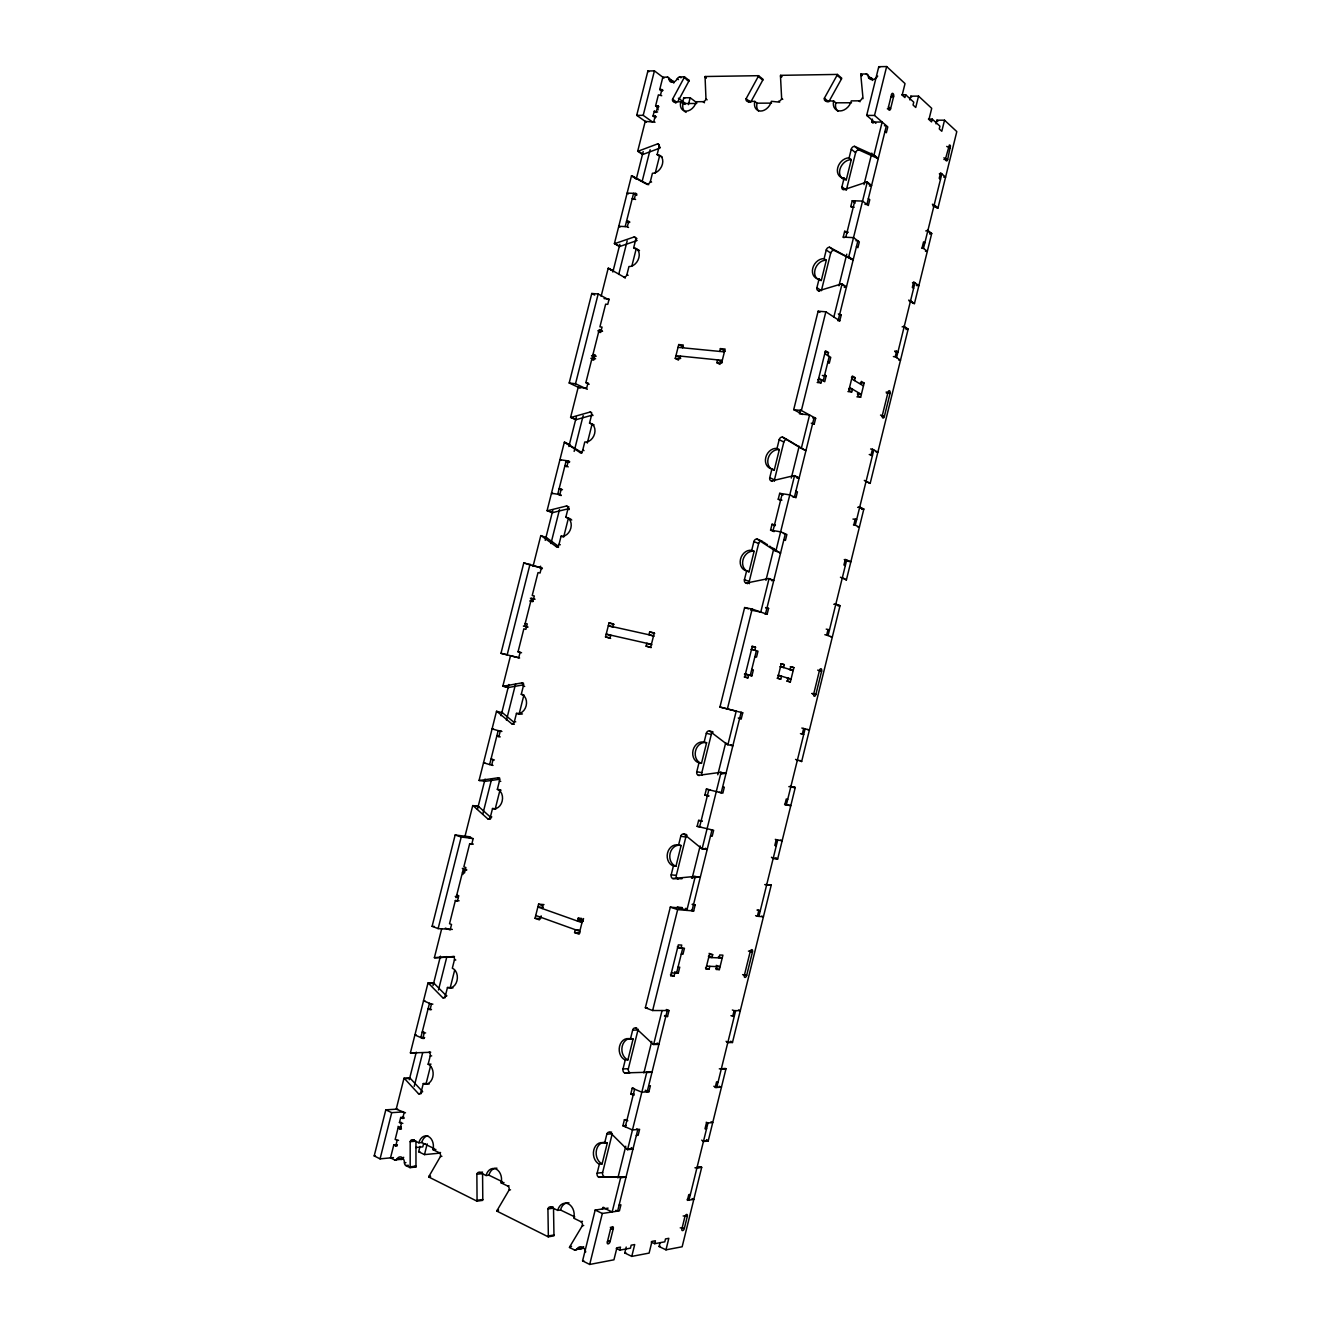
<?xml version="1.0" encoding="UTF-8"?>
<svg xmlns="http://www.w3.org/2000/svg" width="1331" height="1331" viewBox="0 0 1331 1331"><rect width="100%" height="100%" fill="white"/><g stroke="black" fill="none" stroke-linecap="round" stroke-linejoin="round"><path stroke-width="1.5" d="M410.181 1141.682L415.954 1141.183L415.971 1166.206A2.945 2.113 89.3 0 1 415.854 1167.037L410.048 1167.653A2.945 2.113 89.4 0 0 410.164 1166.805L410.181 1141.682A2.945 2.113 90 0 1 412.86 1139.885L414.324 1139.769M602.194 1209.33L603.692 1207.284M636.351 1135.476L638.131 1135.31L639.612 1129.304L632.475 1129.952L622.908 1125.776L624.405 1119.754L626.086 1119.621M634.138 1095.13L630.744 1094.182L632.225 1088.176L633.573 1088.092M710.504 835.984L712.185 836.234L713.649 830.278L697.145 826.335L698.625 820.395L702.086 820.944M708.907 796.071L704.898 795.089L706.362 789.15L710.122 789.832M774.11 531.651L770.566 530.137L772.03 524.248L775.424 525.046M779.417 499.757L778.236 499.225L779.7 493.335L789.782 494.882L795.988 497.761L797.435 491.888L795.905 491.156M800.397 409.865L799.415 413.775L809.581 415.006L801.345 448.248A3.078 2.512 -62.4 0 1 800.646 448.031L782.412 437.084A3.045 2.479 -62.9 0 0 779.184 439.679L777.005 448.447A10.665 8.652 -63.8 0 0 765.774 457.465A10.665 8.652 -63.8 0 0 771.93 468.895L774.276 470.026L779.334 449.612L777.005 448.447M844.037 237.733L843.222 237.134L844.653 231.295L848.329 232.226M851.624 207.17L850.792 206.538L852.239 200.731L862.571 201.081L868.328 205.54L869.775 199.733L868.344 198.618M873.086 123.167L871.755 122.019L872.471 119.108M608.084 1208.115L595.173 1210.062L582.579 1260.873L589.7 1264.45L602.327 1213.473L619.431 1210.844L620.928 1204.805L619.115 1205.087M682.404 908.175L670.308 907.143L645.352 1007.75L652.639 1010.528L677.662 909.605L693.684 910.953L695.165 904.98L692.869 904.231M727.408 708.874L752.148 609.066L744.628 607.552L719.938 707.044L742.731 712.817L741.267 718.74L738.256 717.991M812.775 423.99L814.206 424.156L815.653 418.3L801.378 410.53L825.852 311.803L818.132 311.204L793.709 409.632L802.726 414.507M884.949 131.536L886.363 132.751L887.794 126.944L874.517 115.431L886.646 66.55L878.776 66.7L866.681 115.414L875.881 123.35M625.287 1126.825L634.621 1089.174M699.59 827.067L708.824 789.832M773.078 530.57L782.212 493.734M845.784 237.251L854.818 200.815M617.883 1177.935L625.753 1146.224M643.888 1072.986L651.724 1041.408M692.153 878.194L700.156 845.9M717.775 774.775L725.744 742.615M765.941 580.366L773.86 548.422M791.296 478.079L799.166 446.268M838.946 285.782L846.766 254.171M864.002 184.593L871.805 153.115M599.383 1164.192L602.111 1163.876L607.319 1142.93L604.59 1143.213A11.147 8.602 86.3 0 0 593.792 1150.001A11.147 8.602 86.3 0 0 599.383 1164.192L597.153 1173.193A3.194 2.462 85.7 0 0 598.75 1177.286L625.337 1176.887A3.211 2.496 85 0 1 626.052 1177.07L620.629 1177.769L612.16 1211.959L602.66 1207.45M604.59 1143.213L606.82 1134.228A3.178 2.462 86.7 0 1 609.914 1132.265L626.934 1149.235A3.211 2.512 85.9 0 0 627.583 1149.668L646.7 1072.52L652.007 1072.27A3.161 2.512 87.8 0 0 651.275 1072.104L624.638 1072.919A3.144 2.479 88.6 0 1 623.024 1068.943L625.237 1059.975A10.981 8.685 89.2 0 1 619.581 1046.199A10.981 8.685 89.2 0 1 630.428 1039.078L633.09 1039.012L627.916 1059.875L625.237 1059.975M657.165 1042.988L658.246 1043.986A3.144 2.529 88.9 0 0 658.912 1044.386L653.637 1044.519L662.056 1010.545M705.397 848.213L706.511 849.111A3.078 2.562 -82.9 0 0 707.177 849.444L702.119 848.762L721.036 772.446L725.994 773.461A3.061 2.562 -79.3 0 0 725.262 773.394L720.287 772.379L698.476 775.341A3.045 2.512 -79.2 0 1 696.779 771.714L698.975 762.846A10.665 8.801 -78.2 0 1 693.068 750.251A10.665 8.801 -78.2 0 1 704.116 742.166L706.312 733.314A3.045 2.512 -77.2 0 1 709.49 730.985L710.421 731.201M771.647 580.699L773.045 580.416A3.045 2.546 -68.8 0 1 773.793 580.432L769.052 578.619L760.766 612.077L750.767 610.047M797.036 478.228L798.434 477.896A3.061 2.512 -63.8 0 1 799.182 477.879L794.557 475.649L775.857 551.117A3.061 2.546 -67.2 0 1 775.174 550.868L757.106 539.055A3.045 2.496 -67.4 0 0 753.895 541.551L751.716 550.352A10.631 8.735 -68.4 0 0 740.552 559.037A10.631 8.735 -68.4 0 0 746.624 570.883L744.428 579.684A3.045 2.512 -69.3 0 0 746.175 583.094L747.673 583.66M833.855 316.994L842.057 283.902A3.111 2.462 -56.8 0 0 841.292 283.969L818.698 290.79A3.095 2.429 -57.5 0 1 816.901 287.712L819.064 278.994A10.814 8.452 -57.1 0 1 812.742 268.296A10.814 8.452 -57.1 0 1 824.105 258.68L826.252 249.978A3.095 2.412 -56.5 0 1 829.512 247.217L852.472 259.678A3.111 2.446 -55.7 0 0 853.171 259.844L848.795 256.7A3.128 2.446 -55.8 0 1 848.08 256.534M848.795 256.7L867.28 182.031A3.144 2.429 -54.1 0 0 866.514 182.131L843.771 189.751A3.111 2.379 -54.9 0 1 841.941 186.773L844.087 178.104A10.931 8.319 -54.5 0 1 837.715 167.789A10.931 8.319 -54.5 0 1 849.111 157.857L851.274 149.188A3.128 2.379 -54 0 1 854.552 146.327L873.286 154.812A3.161 2.412 -53.4 0 0 874.001 154.945L878.277 158.489A3.144 2.412 -53.3 0 1 877.562 158.356L858.861 149.887L854.552 146.327M874.001 154.945L882.154 122.053L871.755 122.019M610.513 1229.195L607.302 1242.189A1.863 0.932 -66.6 0 0 607.319 1243.354L607.535 1243.686A2.828 1.431 -66.6 0 0 609.165 1243.287L609.432 1242.988A1.863 0.932 -66.6 0 0 610.047 1241.707L613.258 1228.746A2.429 1.231 -66.7 0 0 612.443 1226.7A2.429 1.231 -66.7 0 0 610.513 1229.195L613.258 1228.746L610.297 1227.315M888.476 106.929L891.554 94.468A1.813 0.898 -87.6 0 1 892.086 93.519L892.419 93.37A2.762 1.364 -87.6 0 1 893.617 94.584L893.7 94.967A1.813 0.898 -87.6 0 1 893.667 96.364L890.572 108.809A2.379 1.181 -87.4 0 1 888.992 110.04A2.379 1.181 -87.4 0 1 888.476 106.929L890.572 108.809L887.328 108.809M677.379 946.79L681.023 948.071L681.755 945.077L678.311 944.894L670.624 975.939L674.085 976.039L674.834 973.044M744.212 676.997L747.939 677.862L748.671 674.9M747.939 677.862L744.695 676.93L752.298 646.217L755.526 647.232L754.793 650.194L751.05 649.378M817.167 382.496L820.977 382.895L821.709 379.967L817.9 379.568M827.766 355.527L828.481 352.599L825.486 350.768L817.966 381.148L820.977 382.895M667.28 1010.545L647.149 1091.853L645.352 1091.104M676.564 973.094L682.736 948.171M691.987 910.803L711.985 830.028L710.754 829.662M741.117 712.401L721.202 792.827L719.356 792.311M756.391 650.693L750.285 675.366L744.695 674.085M765.541 613.741L785.323 533.847L783.443 533.515M814.139 417.485L794.441 497.045L792.544 496.746M823.207 380.832L829.263 356.442M838.314 319.873L857.879 240.844L855.949 240.745M632.225 1088.176L641.825 1092.185L648.912 1091.736L650.41 1085.73L648.646 1085.846M664.435 1016.019L667.53 1016.535L669.027 1010.545L666.299 1009.514M671.373 972.928L678.278 973.161L679.758 967.171L678.045 967.121M744.445 674.118L751.899 675.832L753.363 669.926L751.749 669.443M764.793 613.824L767.122 614.29L768.586 608.4L765.591 607.552M824.671 374.976L826.168 375.858L824.721 381.714L818.698 378.204M837.865 320.688L839.778 320.838L841.225 314.998L838.314 313.916M616.236 1248.395L619.764 1250.125L620.512 1247.13L616.918 1247.796L613.94 1259.808L589.7 1264.45M901.736 94.767L905.629 94.734L904.914 97.596L902.168 95.1L905.03 83.587L886.646 66.55M651.192 1242.006L654.686 1243.686L655.401 1240.775L651.99 1241.39L649.112 1253.087L631.776 1256.397L624.755 1252.953L626.219 1247.047M909.888 99.958L910.837 96.181L918.54 96.115L931.717 108.327L928.938 119.54L931.55 121.903L932.232 119.108L928.422 119.108M631.776 1256.397L634.704 1244.552L631.177 1245.184L630.445 1248.162L619.764 1250.125M918.54 96.115L915.745 107.478L913.049 105.033L913.765 102.188L905.629 94.734M708.375 956.307L711.969 957.571L712.684 954.66L709.423 954.493L705.813 969.118L709.09 969.234L709.806 966.323M777.088 678.244L780.765 679.093L781.48 676.198L777.803 675.366M780.765 679.093L777.703 678.178L781.28 663.72L784.325 664.668L783.626 667.546L779.933 666.731M847.93 391.58L851.69 391.98L852.406 389.134L848.646 388.719M854.519 380.566L855.217 377.705L852.372 375.991L848.845 390.316L851.69 391.98M716.843 966.589L716.128 969.484L719.356 969.6L722.916 955.142L719.705 954.993L718.99 957.887M788.068 678.161L787.353 681.039L790.364 681.921L793.892 667.63L790.897 666.698L790.181 669.56M858.528 392.761L857.83 395.59L860.641 397.254L864.135 383.095L861.34 381.398L860.641 384.243M697.161 1167.137L701.021 1167.171A3.028 2.412 83.3 0 1 701.703 1167.337L682.154 1246.764L665.982 1249.842L659.061 1246.515L660.01 1242.688M936.026 123.866L936.941 120.189L944.528 120.206L956.806 131.586L937.972 208.035A2.961 2.329 -51.8 0 1 937.29 207.902L932.748 205.789M665.982 1249.842L668.827 1238.312L665.5 1238.928L664.785 1241.823L654.686 1243.686M944.528 120.206L941.799 131.27L939.253 128.941L939.936 126.179L932.232 119.108M730.952 1015.653L732.716 1016.318L734.113 1010.645L740.302 1010.645L738.539 1009.996M755.592 915.678L757.372 916.26L758.77 910.62L760.284 910.753L758.054 910.021M801.828 728.04L803.641 728.49L802.26 734.096L803.708 734.462L800.447 733.647M830.494 636.684L832.308 637.05L826.651 635.087L828.032 629.48L829.446 629.996L826.218 629.114M870.59 455.269L872.437 455.501L871.09 454.769L872.454 449.213L870.607 448.98M898.658 360.002L900.505 360.169L895.231 356.758L896.595 351.218L894.731 351.051M735.66 1010.645L716.744 1087.46L713.815 1086.279M758.886 916.393L777.703 840.061L775.308 839.362M805.089 728.856L786.355 804.889L784.575 804.39M828.082 635.569L846.699 560.018L844.253 559.586M873.802 449.961L855.267 525.213L853.437 524.913M896.562 357.623L914.979 282.821L912.5 282.671M687.312 1216.351L684.3 1228.58A1.747 0.832 -67.9 0 1 683.751 1229.777L683.385 1230.177A2.662 1.281 -67.9 0 1 681.988 1230.326L681.921 1230.227A1.747 0.832 -67.9 0 1 681.871 1229.012L684.883 1216.767A2.279 1.098 -68.1 0 1 686.63 1214.421A2.279 1.098 -68.1 0 1 687.312 1216.351L683.152 1215.952M701.736 1140.118L702.785 1141.116A3.011 2.429 84.3 0 0 703.417 1141.532L708.192 1141.016L725.994 1068.726A2.978 2.429 86.2 0 0 725.295 1068.593L719.306 1068.843M726.094 1041.291L727.142 1042.24A2.978 2.446 87.5 0 0 727.791 1042.622L732.466 1042.506L771.231 885.065A2.912 2.462 -85.7 0 0 770.516 884.982L766.589 885.331M771.448 857.231L772.529 858.079A2.912 2.479 -83.9 0 0 773.178 858.412L777.653 859.011L795.273 787.47L790.88 786.571A2.895 2.479 -79.9 0 0 790.165 786.505L788.834 786.671M795.555 759.402L801.661 761.498L840.044 605.672L835.835 604.074A2.878 2.462 -68.3 0 0 835.119 604.058L833.772 604.307M843.521 578.22L845.734 579.634A2.878 2.462 -66.4 0 0 846.4 579.883L863.836 509.058L859.726 507.078A2.895 2.446 -62.9 0 0 859.011 507.094L857.646 507.394M864.301 480.391L865.416 481.057A2.895 2.429 -61.3 0 0 866.098 481.29L869.492 483.153A2.895 2.429 -61.2 0 0 870.175 483.369L908.158 329.106L904.248 326.428A2.928 2.379 -55.4 0 0 903.499 326.494L902.135 326.877M909.256 301.122L913.765 303.418A2.928 2.363 -54.3 0 0 914.447 303.584L931.717 233.474L927.89 230.429A2.961 2.346 -52.6 0 0 927.158 230.513L925.777 230.945M583.544 918.556L582.828 921.435L577.471 921.069L578.186 918.19L582.679 919.771L579.085 934.196L574.593 932.582L575.325 929.703L578.885 929.92M651.158 647.615L646.101 646.151L646.816 643.306L651.874 644.786M646.101 646.151L650.709 647.199L654.27 632.924L649.661 631.909L648.946 634.754L653.987 636.268M720.038 364.428L716.877 362.697L717.575 359.886L722.317 362.481M719.688 351.417L720.387 348.606L725.112 349.055L721.585 363.18L716.877 362.697M630.428 1039.078L632.658 1030.127A3.128 2.496 89.8 0 1 635.769 1028.064L636.767 1028.064M682.021 878.743L672.854 878.576A3.078 2.512 -84.1 0 1 671.19 874.833L673.403 865.932A10.731 8.785 -83.2 0 1 667.563 852.921A10.731 8.785 -83.2 0 1 678.544 845.185L680.757 836.284A3.061 2.512 -82.3 0 1 683.918 834.055L686.13 834.371M772.396 481.373L771.514 480.973A3.045 2.479 -64.5 0 1 769.751 477.679L771.93 468.895M673.403 865.932L675.965 866.231L681.106 845.518L678.544 845.185M698.975 762.846L701.487 763.362L706.611 742.731L704.116 742.166M746.624 570.883L749.02 571.798L754.111 551.3L751.716 550.352M819.064 278.994L821.294 280.508L826.318 260.227L824.105 258.68M844.087 178.104L846.283 179.818L851.291 159.62L849.111 157.857M604.224 1176.587A3.178 2.446 85.6 0 1 602.627 1172.528L612.243 1133.713L606.82 1134.228M624.638 1072.919L629.996 1072.653A3.128 2.479 88.5 0 1 628.365 1068.71L637.965 1030.044A3.111 2.479 89.7 0 1 638.264 1029.262M677.995 879.142A3.061 2.512 -84.2 0 1 676.331 875.399L685.848 837.016A3.045 2.512 -82.4 0 1 687.079 835.136M702.136 775.241A3.045 2.512 -79.2 0 1 701.803 772.712L711.286 734.462A3.028 2.512 -77.2 0 1 712.75 732.416M749.453 583.677A3.028 2.496 -69.3 0 1 749.237 581.481L758.653 543.497A3.028 2.496 -67.4 0 1 760.899 541.052M774.392 481.256A3.028 2.479 -64.5 0 1 774.442 479.875L783.826 442.042A3.045 2.462 -62.8 0 1 787.037 439.463L782.412 437.084M852.472 259.678L833.938 250.361A3.078 2.412 -56.4 0 0 830.694 253.106L821.377 290.69L816.901 287.712M846.316 190.167L855.6 152.732A3.111 2.363 -53.9 0 1 858.861 149.887M439.463 1153.178L424.489 1154.609L418.666 1151.748L420.014 1146.374M682.437 102.953L683.735 97.779L690.157 97.729L696.679 102.637M684.916 104.4L685.199 103.269L678.377 98.195M424.489 1154.609L427.184 1143.845M688.426 104.65L690.157 97.729M540.07 917.042L539.371 919.871L535.029 918.307L538.573 904.165L543.996 904.598M610.63 638.398L605.505 636.933L609.016 622.925L613.458 623.906L612.759 626.718M678.477 360.119L675.266 358.422L678.727 344.563L683.285 345.012L682.587 347.774M542.199 908.541L542.915 905.712L538.573 904.165M610.646 635.137L609.947 637.932L605.505 636.933M680.507 356.109L679.808 358.888L675.266 358.422M541.168 915.861L540.469 918.689L535.029 918.307M393.444 1157.587L380.067 1158.868L374.194 1155.924L385.807 1109.838L397.653 1109.089M452.34 929.421L438.132 928.605L432.109 926.309L455.152 835.003L470.509 836.883M519.622 657.996L500.988 653.305L523.798 562.897L542.249 568.137M580.017 388.086L569.186 382.995L591.779 293.486L598.168 293.985L608.766 299.808M646.417 122.202L636.717 115.348L647.898 70.992L654.419 70.876L664.003 78.08M380.067 1158.868L391.713 1112.666L403.043 1111.917M438.132 928.605L461.225 837.033L473.054 838.48M530.037 564.161L507.178 654.819L500.988 653.305M587.304 389.301L575.524 383.744L598.168 293.985M652.489 121.936L643.206 115.348L654.419 70.876M422.476 1091.503L410.281 1078.36A2.878 2.08 -88.4 0 0 409.748 1077.994L403.992 1078.243L396.205 1109.172L405.506 1112.816M430.113 1052.305L410.996 1052.954A2.878 2.08 -87.6 0 1 410.414 1052.821L428 982.993L433.656 983.11A2.845 2.096 -86 0 1 434.189 983.459L446.534 995.937M454.47 956.473L434.987 957.771A2.845 2.096 -85.1 0 1 434.388 957.655L441.676 928.788M491.339 817.916L478.744 806.669A2.795 2.113 -80.6 0 0 478.195 806.37L472.738 805.588L465.018 836.201L473.087 838.913L471.723 844.37L469.693 843.688L463.854 866.847L465.867 867.546L464.502 873.003L462.489 872.304M499.974 779.201L485.116 781.347L479.077 780.399L496.513 711.286L502.419 712.701L514.248 722.55M523.749 684.766L508.775 687.462A2.778 2.113 -76.4 0 1 508.159 687.428L502.835 686.197L510.505 655.734L518.741 657.747L520.105 652.323L518.042 651.824L523.832 628.848L525.895 629.33L527.259 623.906L525.196 623.44M558.587 546.375L546.525 537.641L540.802 535.611L533.149 565.941L541.434 567.622L540.087 573.012L538.007 572.596L532.217 595.523L534.297 595.972L532.932 601.379L530.869 600.93M569.219 508.542L552.847 512.568A2.762 2.096 -70.2 0 1 552.232 512.585L547.074 510.688L564.344 442.241A2.778 2.08 -68.1 0 1 564.91 442.424L582.163 452.723M592.761 414.989L576.273 419.614A2.778 2.08 -67.1 0 1 575.641 419.631L570.6 417.385L578.203 387.238L586.638 388.236L587.986 382.879L585.873 382.629L591.613 359.869L593.726 360.102L595.073 354.745L592.961 354.512M601.13 296.314L608.184 268.28A2.795 2.046 -63 0 1 608.766 268.429L625.104 277.746M636.634 240.711L619.913 246.418A2.795 2.046 -62.1 0 1 619.281 246.501L614.406 243.606L631.493 175.825A2.828 2.03 -60.7 0 1 632.075 175.958L648.746 184.726M659.943 148.074L643.106 154.363A2.812 2.013 -59.9 0 1 642.474 154.463L637.699 151.218L645.236 121.354L655.052 122.219M409.299 1079.724L416.254 1052.156M433.024 985.606L440.445 956.19M477.446 809.331L485.066 779.084M501.038 715.712L508.908 684.5M545.228 540.353L552.781 510.405M568.869 446.517L576.373 416.753M612.842 272.023L619.83 244.338M636.268 179.119L643.189 151.601M397.403 1144.693L393.76 1145.009L390.515 1157.87L394.658 1159.95L400.481 1159.368A2.912 2.08 89.8 0 0 402.794 1158.469A5.856 4.193 89.6 0 1 403.709 1157.288M401.346 1126.858A2.196 1.331 -63.8 0 0 400.947 1127.806L398.036 1128.039L395.157 1139.502L398.568 1140.351M402.844 1123.364L399.433 1122.532L400.698 1117.474L403.959 1117.258M429.48 1003.291L420.829 1037.564L424.622 1037.498M459.079 900.788L455.368 900.505L449.529 923.714L451.542 924.463L450.161 929.936L445.353 928.106M456.067 897.76L463.171 869.576L466.848 869.942L462.323 868.361M489.625 764.56L498.177 730.619L501.754 731.335M625.187 226.603L633.573 193.328L636.767 195.391M655.401 117.76L653.039 116.063L654.27 111.205L657.614 112.054M658.146 109.841A2.163 1.281 89.8 0 1 657.963 107.611L655.601 105.898L658.379 94.867L661.723 95.716M662.073 91.307L659.727 89.56L662.838 77.198L667.43 77.131L672.105 80.642A2.845 2.013 -58.2 0 1 673.702 82.389A5.723 4.043 -58 0 0 673.785 83.088M462.889 874.517L463.804 870.907M540.586 566.174L540.087 568.187L542.399 568.653M393.76 1145.009L395.723 1145.974L397.12 1140.467M398.036 1128.039L400.015 1128.987L401.396 1123.48M400.698 1117.474L402.661 1118.423L404.058 1112.916M416.337 1034.952L414.906 1034.986L422.825 1038.43L424.206 1032.939L425.637 1032.923M430.579 1008.782L428.1 1008.782L430.079 1009.613L431.46 1004.123L432.874 1004.14M484.883 762.979L483.536 762.746L491.671 765.175L493.036 759.735L494.4 759.968M501.571 731.468L500.223 731.201L498.859 736.625L496.812 736.06L500.206 736.892M561.116 495.099L559.835 494.6L561.2 489.226L559.103 488.876L561.016 489.608M568.237 466.865L566.956 466.349L568.304 460.975L559.935 459.694L561.216 460.21M628.548 227.451L627.334 226.703L628.681 221.362L626.535 221.279L628.947 222.759M635.586 199.5L634.388 198.718L635.719 193.394L627.134 193.111L628.348 193.877M653.87 121.387L655.201 116.08L653.039 116.063M656.433 111.205L657.764 105.898L655.601 105.898M660.559 94.834L661.89 89.543L659.727 89.56M400.598 1129.187L400.947 1127.806L398.002 1126.392M657.963 107.611L658.296 106.28M414.207 1086.379L422.659 1052.804M438.481 989.998L446.9 956.573M482.837 813.923L491.705 778.735M506.429 720.271L515.546 684.084M550.951 543.53L559.502 509.573M574.143 451.409L583.161 415.588M618.715 274.436L627.2 240.811M642.191 181.266L650.127 149.721M403.992 1078.243A2.878 2.08 -88.3 0 1 404.524 1078.609L418.5 1093.716A2.912 2.113 -88.8 0 0 421.195 1091.869L423.275 1083.584A10.182 7.404 -88.4 0 0 432.741 1077.095A10.182 7.404 -88.4 0 0 428.149 1064.234L430.229 1055.949A2.895 2.113 -87.9 0 0 428.931 1052.305L430.712 1052.255M428 982.993A2.845 2.096 -85.9 0 1 428.549 983.343L442.674 997.684A2.878 2.13 -86.4 0 0 445.386 995.754L447.466 987.502A10.066 7.454 -85.9 0 0 456.982 980.714A10.066 7.454 -85.9 0 0 452.324 968.219L454.403 959.967A2.862 2.13 -85.4 0 0 453.072 956.423M472.738 805.588A2.812 2.113 -80.6 0 1 473.287 805.871L487.712 818.798A2.828 2.146 -80.9 0 0 490.457 816.735L492.52 808.516A9.899 7.504 -80.3 0 0 502.153 801.195A9.899 7.504 -80.3 0 0 497.345 789.366L499.408 781.164A2.828 2.146 -79.7 0 0 498.044 777.803L479.692 780.465A2.795 2.113 -79.6 0 1 479.077 780.399M496.513 711.286A2.795 2.113 -77.4 0 1 497.062 711.553L511.653 723.731A2.812 2.146 -77.6 0 0 514.398 721.568L516.461 713.383A9.849 7.52 -77 0 0 526.161 705.779A9.849 7.52 -77 0 0 521.27 694.3L523.333 686.13A2.812 2.146 -76.3 0 0 521.935 682.87L503.451 686.23A2.778 2.113 -76.3 0 1 502.835 686.197M540.802 535.611A2.778 2.096 -71.3 0 1 541.368 535.827L556.242 546.625A2.795 2.13 -71.2 0 0 559.02 544.312L561.066 536.193A9.799 7.47 -70.6 0 0 570.866 528.058A9.799 7.47 -70.6 0 0 565.841 517.227L567.888 509.108A2.795 2.13 -70 0 0 566.457 506.03L547.707 510.671A2.778 2.096 -70.2 0 1 547.074 510.688M564.91 442.424L579.933 452.49A2.795 2.113 -68 0 0 582.745 450.111L584.775 442.008A9.816 7.42 -67.4 0 0 594.624 433.607A9.816 7.42 -67.4 0 0 589.533 423.108L591.58 415.022A2.812 2.113 -66.8 0 0 590.132 412.044L571.232 417.368A2.778 2.08 -67.2 0 1 570.6 417.385M625.304 277.846L624.089 277.147A2.828 2.08 -62.7 0 0 626.918 274.602L628.947 266.549A9.916 7.287 -62.1 0 0 638.897 257.632A9.916 7.287 -62.1 0 0 633.672 247.782L635.702 239.746A2.828 2.08 -61.7 0 0 634.205 236.951L615.055 243.523A2.812 2.046 -62.2 0 1 614.406 243.606M647.548 183.928A2.845 2.063 -60.3 0 0 650.41 181.332L652.423 173.296A9.982 7.187 -59.9 0 0 662.439 164.112A9.982 7.187 -59.9 0 0 657.131 154.596L659.144 146.576A2.845 2.046 -59.5 0 0 657.63 143.881L638.348 151.118A2.828 2.013 -60 0 1 637.699 151.218M423.275 1083.584L426.153 1083.434L430.512 1066.064M447.466 987.502L450.277 987.535L454.636 970.232M492.52 808.516L495.232 808.915L500.057 789.799L497.345 789.366M516.461 713.383L519.14 713.965L523.932 694.915L521.27 694.3M565.841 517.227L568.404 518.175L563.645 537.092L561.066 536.193M587.304 443.09L592.045 424.24L589.533 423.108M631.842 266.1L636.102 249.23L633.672 247.782M655.268 173.03L659.51 156.226L657.131 154.596M675.865 103.136L674.102 101.838A2.878 2.046 -58.4 0 1 672.571 99.176L684.184 77.614A2.878 2.03 -57.9 0 0 684.483 76.849L689.125 80.409A2.878 2.03 -57.8 0 1 688.842 81.174L677.978 101.306M748.904 102.337L747.772 101.439A2.978 2.163 -56.5 0 1 746.125 98.694L758.271 76.466A2.995 2.163 -56 0 0 758.554 75.684L763.062 79.344A2.978 2.146 -55.9 0 1 762.763 80.126L750.651 102.271M824.371 98.195L837.099 75.235A3.095 2.279 -53.7 0 0 837.399 74.42L841.724 78.213A3.095 2.279 -53.6 0 1 841.425 79.028L828.747 101.871L824.371 98.195A3.095 2.279 -54.2 0 0 826.168 101.023L827.25 101.938M476.947 1201.144A3.061 2.229 87.5 0 0 477.064 1200.263L476.864 1174.241L482.571 1173.609L482.787 1199.514A3.045 2.229 87.4 0 1 482.671 1200.379L476.947 1201.144L428.748 1177.003A2.995 2.146 88.8 0 1 429.031 1176.238L440.461 1156.473A2.978 2.163 89.2 0 0 439.114 1152.663L433.008 1149.685A10.365 7.487 89.7 0 0 428.382 1136.474A10.365 7.487 89.7 0 0 418.866 1142.813L412.86 1139.885M548.239 1236.832A3.178 2.379 85.2 0 0 548.355 1235.933L547.923 1208.931L553.513 1208.132L553.962 1235.002A3.161 2.363 85.1 0 1 553.846 1235.9L548.239 1236.832L496.862 1211.11A3.095 2.279 86.7 0 1 497.162 1210.312L509.108 1189.997A3.095 2.296 87.2 0 0 507.66 1186.021L501.138 1182.86A10.731 7.936 87.7 0 0 496.13 1169.1A10.731 7.936 87.7 0 0 486.081 1175.523L479.709 1172.411A3.045 2.246 88.1 0 0 476.864 1174.241M583.66 1246.748A6.455 4.875 83.9 0 0 582.612 1248.012A3.211 2.429 84.2 0 1 579.933 1248.911L574.376 1249.909L569.485 1247.463A3.228 2.429 84.3 0 1 569.801 1246.648L582.329 1225.735L583.71 1225.518M869.393 186.057L870.823 185.575A3.144 2.412 -54 0 1 871.589 185.475L867.28 182.031M929.604 233.99L930.968 233.557A2.961 2.346 -52.5 0 1 931.717 233.474M844.287 287.429L845.701 286.997A3.111 2.462 -56.7 0 1 846.466 286.93L842.057 283.902M906.062 329.556L907.426 329.173A2.928 2.379 -55.3 0 1 908.158 329.106M771.514 480.973L793.792 475.666A3.078 2.529 -63.9 0 1 794.557 475.649M861.756 509.374L863.104 509.074A2.878 2.446 -62.8 0 1 863.836 509.058M746.175 583.094L768.303 578.602A3.061 2.546 -68.9 0 1 769.052 578.619M837.981 605.904L839.329 605.655A2.878 2.462 -68.3 0 1 840.044 605.672M582.579 1260.873L583.743 1260.64M624.755 1252.953L625.853 1252.754M659.061 1246.515L660.376 1246.265M574.376 1249.909A3.228 2.429 84.3 0 0 577.055 1248.994L582.612 1248.012M607.402 1241.823L610.13 1241.341L608.949 1240.758M684.4 1228.214L680.224 1227.848M569.801 1246.648L571.548 1246.348M569.485 1247.463L570.533 1247.28M548.355 1235.933L553.962 1235.002M547.923 1208.931A3.161 2.379 85.8 0 1 550.918 1207.084L557.722 1210.395A11.147 8.419 85.3 0 1 568.354 1203.873A11.147 8.419 85.3 0 1 573.794 1218.214L580.749 1221.608L582.479 1221.326M690.39 1194.423L688.776 1194.656L687.362 1200.362L693.817 1199.381L692.087 1198.582M557.722 1210.395L560.517 1209.995A11.13 8.402 85.3 0 1 568.986 1202.825M550.918 1207.084L553.014 1206.784M497.162 1210.312L498.576 1210.112M496.862 1211.11L498.276 1210.894M721.152 773.943L725.262 773.394M477.064 1200.263L482.787 1199.514M701.703 1167.337L696.912 1167.953A3.028 2.412 83.4 0 0 696.213 1167.786L694.932 1167.769M509.108 1189.997L510.522 1189.814M598.75 1177.286L625.337 1176.887M696.213 1167.786L701.021 1167.171M793.243 787.569L794.557 787.403A2.878 2.479 -80 0 1 795.273 787.47M507.66 1186.021L509.074 1185.854M597.153 1173.193L602.627 1172.528M501.138 1182.86L503.983 1182.51M486.081 1175.523L488.943 1175.206L502.303 1181.695M479.709 1172.411L482.554 1172.095M429.031 1176.238L430.479 1176.088M428.748 1177.003L430.562 1176.804M626.934 1149.235L632.325 1148.653A3.194 2.496 85.8 0 0 632.974 1149.086L627.583 1149.668M702.785 1141.116L707.56 1140.617A3.011 2.412 84.2 0 0 708.192 1141.016M410.164 1166.805L415.971 1166.206M394.658 1159.95A2.928 2.08 89.8 0 0 396.987 1159.035A5.873 4.193 89.6 0 1 401.646 1157.205A5.873 4.193 89.6 0 1 404.441 1162.762A2.945 2.113 89.5 0 0 405.855 1165.54L408.401 1165.291M404.441 1162.762L405.905 1162.612M440.461 1156.473L441.892 1156.323M672.854 878.576L694.516 876.463L700.322 877.129A3.095 2.546 -84.5 0 0 699.59 877.029L691.455 877.828M706.595 1128.671L704.997 1128.838L706.395 1123.131L712.75 1122.549L711.004 1121.817M396.987 1159.035L402.794 1158.469M439.114 1152.663L440.561 1152.53M433.008 1149.685L435.886 1149.418M374.194 1155.924L375.425 1155.807M418.666 1151.748L419.831 1151.648M764.709 884.599L771.231 885.065M609.914 1132.265L611.611 1132.115M415.754 1147.505L422.792 1146.873L423.474 1144.161L425.338 1143.995M395.723 1145.974L397.187 1145.858M622.908 1125.776L626.285 1125.477M418.866 1142.813L421.761 1142.547L434.122 1148.553M627.799 1120.702L624.405 1119.754M400.015 1128.987L401.463 1128.871M434.388 957.655L454.121 956.972M399.433 1122.532L401.247 1122.399M402.661 1118.423L404.125 1118.323M630.744 1094.182L634.088 1093.966M718.141 1081.787L716.56 1081.87L715.163 1087.56L721.452 1087.161L719.123 1086.229M418.5 1093.716L421.378 1093.55M421.195 1091.869L422.626 1091.803M651.275 1072.104L645.984 1072.37A3.178 2.529 87.9 0 1 646.7 1072.52M725.295 1068.593L720.603 1068.81A2.995 2.446 86.4 0 1 721.302 1068.959L725.994 1068.726M404.524 1078.609L410.281 1078.36M623.024 1068.943L628.365 1068.71M428.149 1064.234L431.011 1064.135M430.229 1055.949L431.66 1055.899M410.414 1052.821L416.719 1052.804A2.862 2.08 -87.6 0 1 416.121 1052.655M635.769 1028.064L652.972 1044.12L658.246 1043.986M727.142 1042.24L731.817 1042.123A2.961 2.446 87.4 0 0 732.466 1042.506M422.825 1038.43L424.256 1038.413M667.43 77.131A2.862 2.013 -58.3 0 1 669.027 78.862A5.74 4.043 -58.1 0 0 672.271 82.339A5.74 4.043 -58.1 0 0 677.296 78.729A2.878 2.03 -58 0 1 679.825 76.932L684.483 76.849M674.102 101.838L680.723 101.805A10.132 7.221 -58.1 0 0 686.147 111.155A10.132 7.221 -58.1 0 0 696.296 101.722L703.051 101.672A2.912 2.08 -57.7 0 0 705.979 98.96L705.081 77.298A2.912 2.08 -57.3 0 1 705.18 76.516L758.554 75.684M782.761 99.376L781.646 98.461L780.482 76.117A3.028 2.196 -55.2 0 1 780.582 75.335L837.399 74.42M863.037 98.644L860.791 74.869A3.144 2.329 -52.9 0 1 860.874 74.054L866.281 73.97L872.471 79.677A6.289 4.675 -52.5 0 0 872.57 80.459M687.378 80.426L689.125 80.409M868.511 77.83L870.524 77.797A3.128 2.329 -52.7 0 1 872.471 79.677M424.007 1032.057L422.226 1032.091L424.206 1032.939M632.658 1030.127L637.965 1030.044M890.955 96.747L893.567 96.73L891.471 94.834M747.772 101.439L754.81 101.406L757.073 103.186L771.547 103.119M779.667 102.171L771.381 101.306A10.498 7.653 -56.1 0 1 760.667 111.055A10.498 7.653 -56.1 0 1 754.81 101.406M826.168 101.023L833.655 100.973L835.835 102.82A10.881 8.102 -53.8 0 0 837.914 111.322M862.238 97.945A3.144 2.346 -53.2 0 1 858.961 100.84L851.324 100.873A10.898 8.102 -53.8 0 1 839.994 110.939A10.898 8.102 -53.8 0 1 833.655 100.973M680.723 101.805L683.053 103.535L696.679 103.469M835.835 102.82L851.507 102.753M732.716 1016.318L734.279 1016.302L732.516 1015.653M636.717 115.348L643.206 115.348M866.681 115.414L874.517 115.431M430.079 1009.613L431.494 1009.613M652.639 1010.528L669.027 1010.545M645.352 1007.75L647.432 1007.75M884.433 125.713L886.379 125.73L866.897 204.442L864.95 204.358M424.938 1000.812L423.524 1000.796L431.46 1004.123M442.674 997.684L445.153 997.701M946.707 146.41L950.467 148.124M445.386 995.754L446.8 995.771M943.895 157.823L947.655 159.537A2.229 1.065 -86.1 0 1 946.208 160.752A2.229 1.065 -86.1 0 1 945.775 157.857L949.352 145.046A2.595 1.231 -86.2 0 1 950.467 145.961L947.655 159.537L943.895 159.47M428.549 983.343L434.189 983.459M939.32 173.829L941.832 173.879L923.481 248.381L921.601 248.281M943.712 177.106L945.592 177.139L940.568 172.78L939.22 178.287L940.468 179.369M634.388 198.718L632.225 198.652L633.44 199.417M850.792 206.538L854.186 207.27M454.403 959.967L455.801 960.017M706.545 966.19L720.071 966.722L716.261 965.374M708.708 957.422L722.217 958.037L718.407 956.706M627.334 226.703L618.782 226.287L619.996 227.035M843.222 237.134L853.52 237.633L859.327 241.909L857.896 247.716L856.432 246.668M681.256 954.144L682.969 954.227L684.45 948.254L677.562 947.888M925.444 251.26L927.308 251.359L922.183 247.383L923.548 241.859L924.829 242.858M432.109 926.309L434.322 926.443M574.593 932.582L579.967 932.898M916.377 285.516L918.856 285.666L913.682 281.873L912.334 287.396L913.632 288.345M578.186 918.19L581.763 918.44M543.281 907.409L537.874 906.993L581.963 922.649M839.312 314.848L841.225 314.998M604.024 298.593L609.116 298.993L607.768 304.35L605.638 304.167L599.915 326.877L602.045 327.077L600.697 332.434L598.567 332.234M757.372 916.26L763.428 916.776L761.648 916.194M682.254 907.559L677.113 907.126L686.863 910.371L695.248 876.563A3.095 2.562 -84.5 0 0 694.516 876.463M685.398 908.424L686.38 908.507M695.165 904.98L692.087 904.381M895.131 351.833L897.926 352.083L896.595 351.218M893.384 356.592L895.231 356.758M597.785 330.82L602.544 331.269L599.249 329.556L592.278 357.19L595.606 358.854M824.654 352.233L828.481 352.599M678.045 347.341L724.413 351.883M722.3 360.352L675.948 355.643L680.773 358.205M851.457 377.322L855.217 377.705M822.342 375.475L826.168 375.858M860.392 382.696L864.135 383.095M591.53 355.676L596.271 356.176M590.848 358.338L594.025 358.671M886.18 392.013L890.04 393.427L884.366 416.47A2.18 1.098 -82.2 0 1 882.836 417.951A2.18 1.098 -82.2 0 1 882.353 415.289L888.043 392.212A2.18 1.098 -82.6 0 1 889.541 390.748A2.18 1.098 -82.6 0 1 890.04 393.427L886.346 393.028M857.364 393.976L861.357 394.425L849.561 387.454M856.898 396.838L860.641 397.254M671.19 874.833L676.331 875.399M880.506 415.072L884.366 416.47L881.588 416.137M469.693 843.688L473.354 844.104M569.186 382.995L575.524 383.744M793.709 409.632L801.378 410.53M812.792 417.967L815.653 418.3M811.261 423.175L814.206 424.156M876.014 451.908L877.861 452.157L872.454 449.213M869.243 454.536L871.09 454.769M487.712 818.798L490.44 819.181M683.918 834.055L701.454 848.413L706.511 849.111M772.529 858.079L777.005 858.695A2.895 2.479 -83.9 0 0 777.653 859.011M490.457 816.735L491.821 816.918M473.287 805.871L478.744 806.669M680.757 836.284L685.848 837.016M776.306 845.684L774.808 845.468L776.206 839.828L782.146 840.726L780.365 840.21M566.59 462.023L569.202 462.423M697.145 826.335L700.622 826.884M566.956 466.349L564.86 466.016L566.457 466.665M778.236 499.225L781.929 500.157M702.019 821.26L698.625 820.395M852.971 519.057L856.632 519.639L855.251 519.007L853.886 524.564L859.393 527.126L857.563 526.826M499.408 781.164L500.755 781.38M498.044 777.803L499.724 778.086M559.835 494.6L551.483 493.202L552.781 493.685M770.566 530.137L780.631 531.834L786.887 534.513L785.423 540.386L783.876 539.737M491.671 765.175L493.019 765.408M844.786 560.717L850.858 561.782L845.301 559.419L843.921 564.993L845.318 565.592M493.036 759.485L491.006 759.136L493.036 759.735M704.898 795.089L708.658 795.772M722.666 786.887L724.314 787.203L722.849 793.143L706.362 789.15M787.752 799.265L786.272 798.983L784.874 804.623L790.78 805.704L788.385 805.039M698.476 775.341L699.424 775.524M696.779 771.714L701.803 772.712M765.774 607.834L768.586 608.4M493.418 729.172L492.071 728.906L500.223 731.201M790.165 786.505L794.557 787.403M824.837 634.704L826.651 635.087M511.653 723.731L514.332 724.28M514.398 721.568L515.746 721.851M530.387 598.268L535.029 599.283L531.551 598.235L524.514 626.136L528.024 627.117L523.382 626.052M751.782 646.417L755.526 647.232M529.721 600.963L532.799 601.629M817.65 670.125L821.61 671.19L815.87 694.466A2.163 1.115 -77 0 1 814.289 696.246A2.163 1.115 -77 0 1 813.723 693.85L819.463 670.525A2.163 1.115 -77.5 0 1 821.061 668.761A2.163 1.115 -77.5 0 1 821.61 671.19L819.347 670.691M780.648 663.836L784.325 664.668M653.554 635.785L608.317 625.736L613.425 627.25M790.231 666.814L793.892 667.63M789.3 669.609L793.209 670.491L780.582 666.615M651.425 644.337L606.204 634.122L611.328 635.619M787.187 678.178L791.08 679.076L778.435 675.283M709.49 730.985L727.208 744.462L732.815 745.876A3.061 2.562 -77.5 0 1 732.15 745.576L731.035 744.728M786.704 681.089L790.364 681.921M811.91 693.418L815.87 694.466L812.259 693.634M503.451 686.23L508.775 687.462M706.312 733.314L711.286 734.462M523.333 686.13L524.664 686.447M711.353 731.418L712.9 731.784M521.935 682.87L523.599 683.269M719.938 707.044L736.209 711.153L727.891 744.761A3.078 2.562 -77.5 0 1 727.208 744.462M740.868 712.368L742.731 712.817M807.634 729.538L809.431 729.97L803.641 728.49M739.637 718.341L741.267 718.74M518.042 651.824L521.552 652.739M745.427 673.952L751.899 675.832M609.016 622.925L614.123 624.472M649.661 631.909L654.702 633.423M754.927 656.616L756.524 657.115L757.988 651.208L751.566 649.179M756.99 910.038L758.77 910.62M523.798 562.897L525.861 563.562M526.876 563.895L529.954 564.893M531.984 565.559L534.014 566.224M691.388 910.188L693.684 910.953M455.152 835.003L461.225 837.033M670.308 907.143L677.662 909.605M749.819 950.916L752.481 951.815L746.691 975.34A2.196 1.115 -71.8 0 1 745.011 977.42A2.196 1.115 -71.8 0 1 744.378 975.257L750.185 951.698A2.196 1.115 -72.2 0 1 751.865 949.635A2.196 1.115 -72.2 0 1 752.481 951.815L748.421 951.099M556.242 546.625L558.504 547.407M744.628 607.552L748.421 608.866M751.25 609.848L752.181 610.18M559.02 544.312L560.318 544.762M752.148 609.066L767.122 614.29M709.09 953.395L712.684 954.66M744.927 974.708L746.691 975.34L742.615 974.641M715.779 968.336L719.356 969.6M578.918 920.037L582.828 921.435M705.497 967.953L709.09 969.234M535.744 915.478L579.8 931.317M674.651 971.846L678.278 973.161M456.749 895.031L458.762 895.763L457.382 901.237L455.368 900.505M455.252 896.412L458.263 897.51M670.458 974.725L674.085 976.039M547.707 510.671L552.847 512.568M732.349 1009.996L734.113 1010.645M744.428 579.684L749.237 581.481M567.888 509.108L569.169 509.59M566.457 506.03L569.019 506.995M768.303 578.602L773.045 580.416M835.119 604.058L839.329 605.655M664.818 1015.503L667.53 1016.535M561.15 495.565L557.739 494.25L566.207 460.642L569.601 462.04M561.2 489.226L562.481 489.708M775.174 550.868L780.565 553.047A3.061 2.529 -67.1 0 1 779.883 552.798L778.751 552.049M840.443 577.221L846.4 579.883M753.895 541.551L758.653 543.497M757.106 539.055L760.667 540.519M568.304 460.975L569.585 461.491M645.319 1090.239L648.912 1091.736M706.245 1122.249L707.992 1122.981L688.992 1200.113L687.245 1199.331M579.933 452.49L581.531 453.156M564.344 442.241L569.402 444.388A2.762 2.08 -68.1 0 1 569.984 444.587M582.745 450.111L584.01 450.643M772.03 524.248L775.274 525.645M636.634 1128.938L637.832 1129.453L617.617 1211.127L615.837 1210.278M571.232 417.368L576.273 419.614M591.58 415.022L592.827 415.588M590.132 412.044L591.696 412.76M779.7 493.335L783.21 494.966M932.365 204.225L933.497 204.758A2.978 2.329 -51.9 0 0 934.196 204.891L937.972 208.035M769.751 477.679L774.442 479.875M585.873 382.629L589.2 384.226M385.807 1109.838L391.713 1112.666M595.173 1210.062L602.327 1213.473M793.792 475.666L798.434 477.896M859.011 507.094L863.104 509.074M560.517 1209.995L574.792 1216.917M398.668 1158.469L400.481 1159.368M414.274 1166.255L415.854 1167.037M578.403 1248.145L579.933 1248.911M405.855 1165.54L410.048 1167.653M908.74 300.057L913.765 303.418M779.184 439.679L783.826 442.042M800.646 448.031L805.937 450.593A3.061 2.512 -62.4 0 1 805.238 450.377L794.973 444.221M865.416 481.057L870.175 483.369M641.675 181.582L632.075 175.958M642.64 182.081L647.482 184.576M678.727 344.563L683.535 347.175M591.779 293.486L594.691 295.083M720.387 348.606L725.129 351.251M608.766 268.429L613.658 271.241A2.795 2.046 -62.9 0 0 613.075 271.091L608.184 268.28M626.918 274.602L628.132 275.317M615.055 243.523L619.913 246.418M851.674 378.869L863.453 385.923M788.168 440.128L793.842 443.539M827.799 362.298L829.296 363.197L830.744 357.34L824.754 353.713M634.205 236.951L636.933 238.598M635.702 239.746L636.9 240.478M628.681 221.362L629.879 222.111M635.719 193.394L636.933 194.176M818.132 311.204L819.896 312.336M825.852 311.803L839.778 320.838M631.493 175.825L636.301 178.97M761.864 541.002L762.979 541.734M764.094 542.466L765.209 543.198M766.34 543.93L767.455 544.678M769.701 546.143L770.832 546.875M771.963 547.623L773.095 548.355M774.209 549.087L775.341 549.836M776.472 550.568L777.62 551.317M818.698 290.79L819.547 291.356M650.41 181.332L651.591 182.114M638.348 151.118L643.106 154.363M841.292 283.969L845.701 286.997M903.499 326.494L907.426 329.173M659.144 146.576L660.342 147.408M657.63 143.881L659.411 145.112M826.252 249.978L830.694 253.106M829.512 247.217L833.938 250.361M914.447 303.584L910.554 300.806A2.945 2.379 -54.4 0 1 909.872 300.64M655.201 116.08L656.383 116.912M654.27 111.205L656.033 112.486M657.764 105.898L658.945 106.746M844.653 231.295L847.132 233.125M672.571 99.176L676.68 102.204M661.89 89.543L663.071 90.408M799.931 760.4L801.012 761.199A2.878 2.479 -78 0 0 801.661 761.498M647.898 70.992L648.896 71.741M683.735 97.779L684.666 98.477M669.027 78.862L673.702 82.389M703.051 101.672L704.498 102.77M705.979 98.96L707.144 99.842M677.296 78.729L678.461 79.627M679.825 76.932L680.99 77.814M684.184 77.614L688.842 81.174M852.239 200.731L855.234 203.027M841.941 186.773L845.767 189.751M705.18 76.516L706.345 77.431M705.081 77.298L706.245 78.196M746.125 98.694L750.085 101.822M775.923 857.83L777.005 858.695M866.514 182.131L870.823 185.575M927.158 230.513L930.968 233.557M758.271 76.466L762.763 80.126M851.274 149.188L855.6 152.732M780.582 75.335L781.979 76.483M780.482 76.117L781.613 77.048M873.286 154.812L877.562 158.356M933.497 204.758L937.29 207.902M858.961 100.84L860.042 101.772M837.099 75.235L841.425 79.028M860.791 74.869L861.856 75.834M860.874 74.054L862.222 75.251M730.769 1041.175L731.817 1042.123M878.776 66.7L879.658 67.515M910.837 96.181L911.668 96.947M936.941 120.189L937.939 121.104M706.511 1139.619L707.56 1140.617M631.26 1147.588L632.325 1148.653M545.96 537.408A2.762 2.096 -71.3 0 1 546.525 537.641M749.02 571.798A10.598 8.735 -68.4 0 1 742.948 559.985A10.598 8.735 -68.4 0 1 754.111 551.3M774.276 470.026A10.648 8.652 -63.7 0 1 768.12 458.596A10.648 8.652 -63.7 0 1 779.334 449.612M568.404 518.175A9.783 7.454 -70.6 0 1 571.731 520.038M592.045 424.24A9.799 7.404 -67.4 0 1 594.092 424.922M781.646 98.461A3.028 2.213 -55.6 0 1 778.552 101.272M866.281 73.97A3.144 2.329 -52.8 0 1 868.211 75.85A6.322 4.692 -52.5 0 0 871.938 79.627A6.322 4.692 -52.5 0 0 877.695 76.1M758.537 111.039A10.465 7.637 -56.1 0 1 757.073 103.186M686.081 112.386A10.099 7.221 -58 0 1 683.053 103.535M821.294 280.508A10.798 8.435 -57 0 1 814.988 269.827A10.798 8.435 -57 0 1 826.318 260.227M846.283 179.818A10.898 8.302 -54.5 0 1 839.894 169.519A10.898 8.302 -54.5 0 1 851.291 159.62M636.102 249.23A9.883 7.271 -62.1 0 1 639.496 250.644M659.51 156.226A9.966 7.187 -59.8 0 1 662.073 156.892M440.611 957.987A2.828 2.096 -85.1 0 1 440.012 957.871M619.913 1177.586A3.228 2.496 85.1 0 1 620.629 1177.769M653.637 1044.519A3.161 2.529 89 0 1 652.972 1044.12M602.111 1163.876A11.114 8.602 86.2 0 1 596.538 1149.718A11.114 8.602 86.2 0 1 607.319 1142.93M627.916 1059.875A10.947 8.685 89.2 0 1 622.259 1046.133A10.947 8.685 89.2 0 1 633.09 1039.012M429.347 1083.883A10.166 7.404 -88.4 0 1 426.153 1083.434M452.973 987.935A10.049 7.454 -85.9 0 1 450.277 987.535M580.749 1221.608A3.211 2.429 84.7 0 1 582.329 1225.735M577.055 1248.994A6.472 4.875 84 0 1 581.913 1246.964A6.472 4.875 84 0 1 585.707 1251.955M488.943 1175.206A10.715 7.919 87.6 0 1 496.962 1168.185M421.761 1142.547A10.332 7.47 89.6 0 1 427.75 1135.742M501.87 712.418A2.778 2.113 -77.4 0 1 502.419 712.701M485.116 781.347A2.795 2.113 -79.6 0 1 484.517 781.28M702.119 848.762A3.095 2.562 -82.9 0 1 701.454 848.413M720.287 772.379A3.078 2.562 -79.3 0 1 721.036 772.446M675.965 866.231A10.715 8.785 -83.2 0 1 670.142 853.254A10.715 8.785 -83.2 0 1 681.106 845.518M701.487 763.362A10.631 8.801 -78.2 0 1 695.581 750.784A10.631 8.801 -78.2 0 1 706.611 742.731M500.572 789.982A9.883 7.504 -80.3 0 1 501.072 790.215M495.764 809.048A9.883 7.504 -80.3 0 1 495.232 808.915M522.451 713.898A9.816 7.504 -77 0 1 519.14 713.965M797.302 760.517A2.895 2.479 -77.9 0 1 796.637 760.217M766.024 884.466A2.912 2.479 -85.6 0 1 766.739 884.566M842.224 578.186A2.878 2.462 -66.5 0 1 841.541 577.937"/></g></svg>
